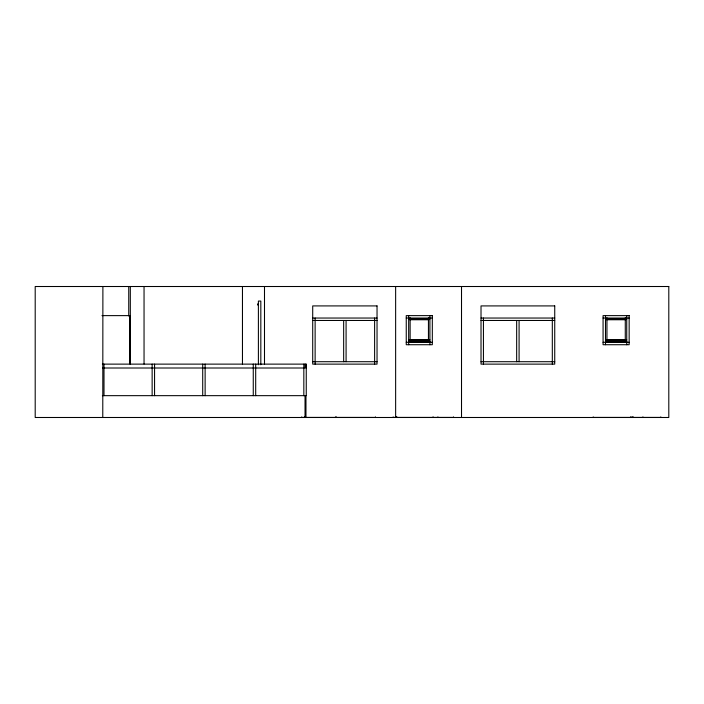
<?xml version="1.0" encoding="UTF-8"?>
<svg xmlns="http://www.w3.org/2000/svg" width="704" height="704" viewBox="0 0 704 704"><rect width="100%" height="100%" fill="white"/><g stroke="black" fill="none" stroke-linecap="round" stroke-linejoin="round"><path stroke-width="1.06" d="M258.394 303.97L257.62 303.97L257.62 304.946L258.394 304.946M101.974 315.621L129.712 315.621L129.712 363.818M312.708 318.041L377.036 318.041M406.252 318.041L432.326 318.041M481.017 318.041L554.734 318.041M603.073 318.041L629.156 318.041M408.672 319.15L429.906 319.15M605.502 319.15L626.727 319.15M410.133 319.449L428.446 319.449M606.954 319.449L625.275 319.449M409.737 319.748L428.842 319.748M606.566 319.748L625.671 319.748M312.708 320.47L377.036 320.47M481.017 320.47L554.734 320.47M408.672 339.768L429.906 339.768M605.502 339.768L626.727 339.768M410.133 340.067L428.446 340.067M606.954 340.067L625.275 340.067M408.672 341.167L429.906 341.167M605.502 341.167L626.727 341.167M408.672 341.774L429.906 341.774M605.502 341.774L626.727 341.774M406.252 342.302L432.326 342.302M603.073 342.302L629.156 342.302M312.708 361.706L377.036 361.706M481.017 361.706L554.734 361.706M102.379 364.126L306.258 364.126L306.258 395.657L102.379 395.657M102.775 368.007L305.034 368.007L305.034 364.126M660.836 416.909L660.836 417.437L593.173 417.437L593.173 416.909M643.095 417.437L642.902 416.909M632.984 416.909L632.993 417.437M630.995 416.909L631.022 417.437M630.898 416.909L630.872 417.437M626.727 315.621L626.727 344.722M625.275 317.742L625.275 341.774M606.954 317.742L606.954 341.774M605.502 315.621L605.502 344.722M552.314 318.041L552.314 364.126M519.086 320.47L519.086 361.706M516.666 320.47L516.666 361.706M483.437 318.041L483.437 364.126M461.516 286.51L461.516 417.49M453.561 416.909L453.561 417.437L393.122 417.437L393.122 416.909M438.064 417.437L437.888 416.909M433.057 417.437L433.11 416.909L433.013 417.437M429.906 315.621L429.906 344.722M428.446 317.742L428.446 341.774M410.133 317.742L410.133 341.774M408.672 315.621L408.672 344.722M396.81 416.909L396.783 417.437M396.678 416.909L396.625 417.437M395.639 286.51L395.639 417.49M375.47 416.909L375.47 417.437L301.69 417.437L301.69 416.909M374.616 318.041L374.616 364.126M346.086 320.47L346.086 361.706M343.658 320.47L343.658 361.706M336.019 416.909L336.002 417.437M335.931 416.909L335.861 417.437M315.128 318.041L315.128 364.126M306.011 364.126L306.011 368.007M305.967 395.657L305.967 417.49M305.034 395.657L305.034 417.49M304.832 416.909L304.77 417.437M304.656 416.909L304.7 417.437M303.829 364.126L303.829 395.657M264.493 286.51L264.493 364.003M260.823 364.769L260.823 301.066L258.394 301.066L258.394 364.769M255.693 364.126L255.693 395.657M253.264 364.126L253.264 395.657M242.458 286.51L242.458 364.003M205.128 364.126L205.128 395.657M202.708 364.126L202.708 395.657M154.563 364.126L154.563 395.657M152.143 364.126L152.143 395.657M144.047 286.51L144.047 364.003M130.319 286.51L130.319 364.003M128.744 286.51L128.744 315.982M103.998 364.126L103.998 395.657M102.89 286.51L102.775 417.49M668.8 286.51L35.2 286.51L35.2 417.49L668.8 417.49L668.8 286.51M377.036 305.914L312.708 305.914L312.708 364.126L377.036 364.126L377.036 305.914M554.734 305.914L481.017 305.914L481.017 364.126L554.734 364.126L554.734 305.914M432.326 315.621L406.252 315.621L406.252 344.722L432.326 344.722L432.326 315.621M629.156 315.621L603.073 315.621L603.073 344.722L629.156 344.722L629.156 315.621M632.834 417.437L632.817 416.909L632.808 417.437"/></g></svg>
